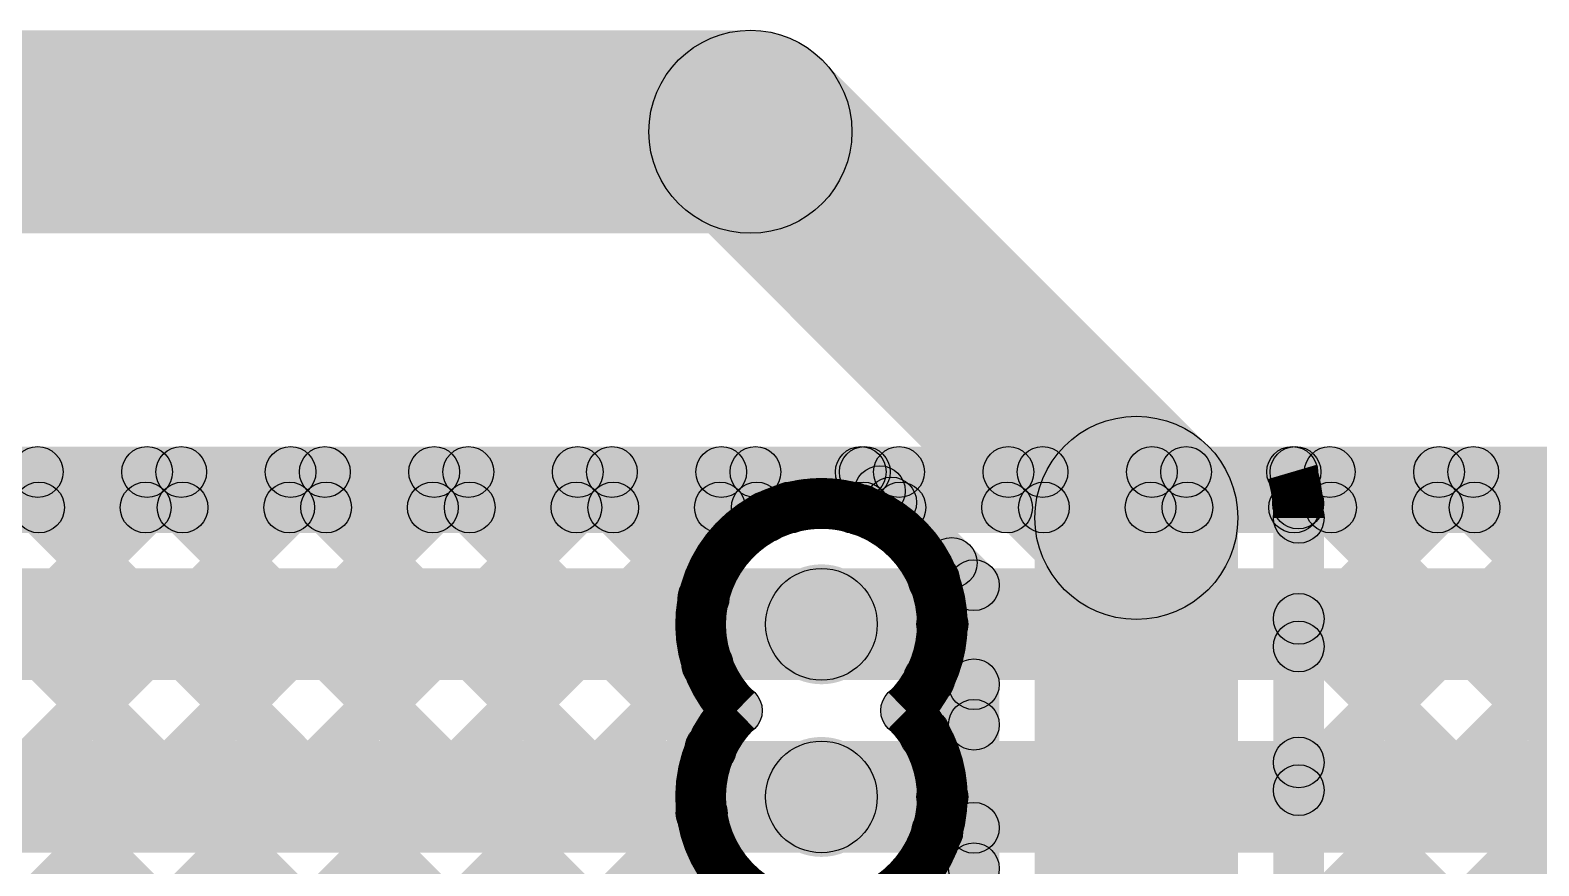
# Model space of a CAD drawing. Header units: millimetres. Extents: x -0.08 to 5.25, y -0.08 to 2.73.
# Drawn here: x 2.6631 to 2.9603, y 2.3924 to 2.557 of the extents above; entities that cross this region are included whole.
import ezdxf

# ---------------------------------------------------------------- set-up
doc = ezdxf.new("R2010")
doc.units = ezdxf.units.MM
doc.header["$MEASUREMENT"] = 0
for name, color, linetype in [('BottomLayer', 5, 'Continuous'), ('TopLayer', 1, 'Continuous'), ('ViaHoleLayer', 16, 'Continuous')]:
    doc.layers.add(name, color=color, linetype=linetype)

msp = doc.modelspace()

# ---------------------------------------------------------------- hatches: boundary and pattern name
at = {"layer": 'BottomLayer'}
for points in [[(0.94743, 2.517), (0.94743, 2.557), (2.805, 2.557), (2.805, 2.517)], [(2.79086, 2.52286), (2.81914, 2.55114), (2.89519, 2.4751), (2.8669, 2.44681)], [(1.129, 2.465), (1.129, 2.475), (2.82675, 2.475), (2.82675, 2.465)], [(2.66111, 2.45946), (2.65404, 2.46654), (2.66104, 2.47354), (2.66811, 2.46646)], [(2.65431, 2.46646), (2.66138, 2.47354), (2.66838, 2.46654), (2.66131, 2.45946)], [(2.6894, 2.45946), (2.68233, 2.46654), (2.68933, 2.47354), (2.6964, 2.46646)], [(2.68259, 2.46646), (2.68966, 2.47354), (2.69666, 2.46654), (2.68959, 2.45946)], [(2.71768, 2.45946), (2.71061, 2.46654), (2.71761, 2.47354), (2.72468, 2.46646)], [(2.71088, 2.46646), (2.71795, 2.47354), (2.72495, 2.46654), (2.71788, 2.45946)], [(2.74597, 2.45946), (2.7389, 2.46654), (2.7459, 2.47354), (2.75297, 2.46646)], [(2.73916, 2.46646), (2.74623, 2.47354), (2.75323, 2.46654), (2.74616, 2.45946)], [(2.77425, 2.45946), (2.76718, 2.46654), (2.77418, 2.47354), (2.78125, 2.46646)], [(2.76744, 2.46646), (2.77451, 2.47354), (2.78151, 2.46654), (2.77444, 2.45946)], [(2.80254, 2.45946), (2.79546, 2.46654), (2.80246, 2.47354), (2.80954, 2.46646)], [(2.79573, 2.46646), (2.8028, 2.47354), (2.8098, 2.46654), (2.80273, 2.45946)], [(2.82321, 2.46646), (2.83028, 2.47354), (2.85258, 2.45124), (2.84551, 2.44417)], [(2.90886, 2.46646), (2.91593, 2.47354), (3.44193, 1.94754), (3.43486, 1.94046)], [(2.91645, 2.46025), (2.90938, 2.46732), (2.9156, 2.47354), (2.92267, 2.46646)], [(2.91658, 2.43209), (2.90951, 2.43916), (2.94389, 2.47354), (2.95096, 2.46646)], [(2.91658, 2.4038), (2.90951, 2.41087), (2.97217, 2.47354), (2.97924, 2.46646)], [(2.91658, 2.37552), (2.90951, 2.38259), (3.00045, 2.47354), (3.00753, 2.46646)], [(2.91174, 2.465), (2.91174, 2.475), (5.046, 2.475), (5.046, 2.465)], [(2.93715, 2.46646), (2.94422, 2.47354), (3.47022, 1.94754), (3.46315, 1.94046)], [(1.129, 2.459), (1.129, 2.469), (2.83275, 2.469), (2.83275, 2.459)], [(1.28775, 2.458), (1.28775, 2.468), (2.81284, 2.468), (2.81284, 2.458)], [(1.28775, 2.458), (1.28775, 2.468), (2.81284, 2.468), (2.81284, 2.458)], [(2.83032, 2.45897), (2.82325, 2.46604), (2.82698, 2.46977), (2.83405, 2.46269)], [(2.82921, 2.46046), (2.83628, 2.46754), (2.85258, 2.45124), (2.84551, 2.44417)], [(2.90104, 2.21707), (2.86104, 2.21707), (2.86104, 2.46096), (2.90104, 2.46096)], [(2.91804, 2.24653), (2.90804, 2.24653), (2.90804, 2.46096), (2.91804, 2.46096)], [(2.84473, 2.44509), (2.83766, 2.45216), (2.84112, 2.45562), (2.84819, 2.44855)], [(2.84473, 2.44509), (2.83766, 2.45216), (2.84112, 2.45562), (2.84819, 2.44855)], [(1.28775, 2.429), (1.28775, 2.451), (2.819, 2.451), (2.819, 2.429)], [(2.85404, 2.24653), (2.84404, 2.24653), (2.84404, 2.4477), (2.85404, 2.4477)], [(2.85404, 2.24653), (2.84404, 2.24653), (2.84404, 2.4477), (2.85404, 2.4477)], [(2.90951, 2.43753), (2.91658, 2.44461), (3.41365, 1.94754), (3.40658, 1.94046)], [(2.91658, 2.34723), (2.90951, 2.35431), (2.99078, 2.43558), (2.99785, 2.42851)], [(2.84283, 2.41491), (2.83576, 2.42198), (2.84551, 2.43173), (2.85258, 2.42466)], [(2.84283, 2.41491), (2.83576, 2.42198), (2.84551, 2.43173), (2.85258, 2.42466)], [(2.83663, 2.42556), (2.8437, 2.43263), (2.85258, 2.42375), (2.84551, 2.41668)], [(2.83663, 2.42556), (2.8437, 2.43263), (2.85258, 2.42375), (2.84551, 2.41668)], [(1.297, 2.395), (1.297, 2.417), (2.819, 2.417), (2.819, 2.395)], [(2.90951, 2.40925), (2.91658, 2.41632), (3.38537, 1.94754), (3.37829, 1.94046)], [(2.70701, 2.2508), (2.69994, 2.25787), (2.84551, 2.40344), (2.85258, 2.39637)], [(2.70701, 2.2508), (2.69994, 2.25787), (2.84551, 2.40344), (2.85258, 2.39637)], [(2.83827, 2.39563), (2.84535, 2.4027), (2.85258, 2.39547), (2.84551, 2.3884)], [(2.83827, 2.39563), (2.84535, 2.4027), (2.85258, 2.39547), (2.84551, 2.3884)]]:
    msp.add_hatch(color=5, dxfattribs=at).paths.add_polyline_path(points)
h = msp.add_hatch(color=5, dxfattribs=at)
edge = h.paths.add_edge_path()
edge.add_arc((2.805, 2.537), 0.02, 0, 360)
h = msp.add_hatch(color=5, dxfattribs=at)
edge = h.paths.add_edge_path()
edge.add_arc((2.805, 2.537), 0.02, 0, 360)
h = msp.add_hatch(color=5, dxfattribs=at)
edge = h.paths.add_edge_path()
edge.add_arc((2.88104, 2.46096), 0.02, 0, 360)
h = msp.add_hatch(color=5, dxfattribs=at)
edge = h.paths.add_edge_path()
edge.add_arc((2.88104, 2.46096), 0.02, 0, 360)
h = msp.add_hatch(color=5, dxfattribs=at)
edge = h.paths.add_edge_path()
edge.add_arc((2.66458, 2.47), 0.005, 0, 360)
h = msp.add_hatch(color=5, dxfattribs=at)
edge = h.paths.add_edge_path()
edge.add_arc((2.68613, 2.47), 0.005, 0, 360)
h = msp.add_hatch(color=5, dxfattribs=at)
edge = h.paths.add_edge_path()
edge.add_arc((2.69286, 2.47), 0.005, 0, 360)
h = msp.add_hatch(color=5, dxfattribs=at)
edge = h.paths.add_edge_path()
edge.add_arc((2.71441, 2.47), 0.005, 0, 360)
h = msp.add_hatch(color=5, dxfattribs=at)
edge = h.paths.add_edge_path()
edge.add_arc((2.72115, 2.47), 0.005, 0, 360)
h = msp.add_hatch(color=5, dxfattribs=at)
edge = h.paths.add_edge_path()
edge.add_arc((2.7427, 2.47), 0.005, 0, 360)
h = msp.add_hatch(color=5, dxfattribs=at)
edge = h.paths.add_edge_path()
edge.add_arc((2.74943, 2.47), 0.005, 0, 360)
h = msp.add_hatch(color=5, dxfattribs=at)
edge = h.paths.add_edge_path()
edge.add_arc((2.77098, 2.47), 0.005, 0, 360)
h = msp.add_hatch(color=5, dxfattribs=at)
edge = h.paths.add_edge_path()
edge.add_arc((2.77772, 2.47), 0.005, 0, 360)
h = msp.add_hatch(color=5, dxfattribs=at)
edge = h.paths.add_edge_path()
edge.add_arc((2.79926, 2.47), 0.005, 0, 360)
h = msp.add_hatch(color=5, dxfattribs=at)
edge = h.paths.add_edge_path()
edge.add_arc((2.806, 2.47), 0.005, 0, 360)
h = msp.add_hatch(color=5, dxfattribs=at)
edge = h.paths.add_edge_path()
edge.add_arc((2.82675, 2.47), 0.005, 0, 360)
h = msp.add_hatch(color=5, dxfattribs=at)
edge = h.paths.add_edge_path()
edge.add_arc((2.82675, 2.47), 0.005, 0, 360)
h = msp.add_hatch(color=5, dxfattribs=at)
edge = h.paths.add_edge_path()
edge.add_arc((2.91174, 2.47), 0.005, 0, 360)
h = msp.add_hatch(color=5, dxfattribs=at)
edge = h.paths.add_edge_path()
edge.add_arc((2.91174, 2.47), 0.005, 0, 360)
h = msp.add_hatch(color=5, dxfattribs=at)
edge = h.paths.add_edge_path()
edge.add_arc((2.91174, 2.47), 0.005, 0, 360)
h = msp.add_hatch(color=5, dxfattribs=at)
edge = h.paths.add_edge_path()
edge.add_arc((2.9124, 2.47), 0.005, 0, 360)
h = msp.add_hatch(color=5, dxfattribs=at)
edge = h.paths.add_edge_path()
edge.add_arc((2.91914, 2.47), 0.005, 0, 360)
h = msp.add_hatch(color=5, dxfattribs=at)
edge = h.paths.add_edge_path()
edge.add_arc((2.94068, 2.47), 0.005, 0, 360)
h = msp.add_hatch(color=5, dxfattribs=at)
edge = h.paths.add_edge_path()
edge.add_arc((2.94742, 2.47), 0.005, 0, 360)
h = msp.add_hatch(color=5, dxfattribs=at)
edge = h.paths.add_edge_path()
edge.add_arc((2.83052, 2.46623), 0.005, 0, 360)
h = msp.add_hatch(color=5, dxfattribs=at)
edge = h.paths.add_edge_path()
edge.add_arc((2.66484, 2.463), 0.005, 0, 360)
h = msp.add_hatch(color=5, dxfattribs=at)
edge = h.paths.add_edge_path()
edge.add_arc((2.68586, 2.463), 0.005, 0, 360)
h = msp.add_hatch(color=5, dxfattribs=at)
edge = h.paths.add_edge_path()
edge.add_arc((2.69313, 2.463), 0.005, 0, 360)
h = msp.add_hatch(color=5, dxfattribs=at)
edge = h.paths.add_edge_path()
edge.add_arc((2.71415, 2.463), 0.005, 0, 360)
h = msp.add_hatch(color=5, dxfattribs=at)
edge = h.paths.add_edge_path()
edge.add_arc((2.72141, 2.463), 0.005, 0, 360)
h = msp.add_hatch(color=5, dxfattribs=at)
edge = h.paths.add_edge_path()
edge.add_arc((2.74243, 2.463), 0.005, 0, 360)
h = msp.add_hatch(color=5, dxfattribs=at)
edge = h.paths.add_edge_path()
edge.add_arc((2.7497, 2.463), 0.005, 0, 360)
h = msp.add_hatch(color=5, dxfattribs=at)
edge = h.paths.add_edge_path()
edge.add_arc((2.77072, 2.463), 0.005, 0, 360)
h = msp.add_hatch(color=5, dxfattribs=at)
edge = h.paths.add_edge_path()
edge.add_arc((2.77798, 2.463), 0.005, 0, 360)
h = msp.add_hatch(color=5, dxfattribs=at)
edge = h.paths.add_edge_path()
edge.add_arc((2.799, 2.463), 0.005, 0, 360)
h = msp.add_hatch(color=5, dxfattribs=at)
edge = h.paths.add_edge_path()
edge.add_arc((2.80626, 2.463), 0.005, 0, 360)
h = msp.add_hatch(color=5, dxfattribs=at)
edge = h.paths.add_edge_path()
edge.add_arc((2.81284, 2.463), 0.005, 0, 360)
h = msp.add_hatch(color=5, dxfattribs=at)
edge = h.paths.add_edge_path()
edge.add_arc((2.81284, 2.463), 0.005, 0, 360)
h = msp.add_hatch(color=5, dxfattribs=at)
edge = h.paths.add_edge_path()
edge.add_arc((2.81284, 2.463), 0.005, 0, 360)
h = msp.add_hatch(color=5, dxfattribs=at)
edge = h.paths.add_edge_path()
edge.add_arc((2.81284, 2.463), 0.005, 0, 360)
h = msp.add_hatch(color=5, dxfattribs=at)
edge = h.paths.add_edge_path()
edge.add_arc((2.82679, 2.4625), 0.005, 0, 360)
h = msp.add_hatch(color=5, dxfattribs=at)
edge = h.paths.add_edge_path()
edge.add_arc((2.83275, 2.464), 0.005, 0, 360)
h = msp.add_hatch(color=5, dxfattribs=at)
edge = h.paths.add_edge_path()
edge.add_arc((2.83275, 2.464), 0.005, 0, 360)
h = msp.add_hatch(color=5, dxfattribs=at)
edge = h.paths.add_edge_path()
edge.add_arc((2.91292, 2.46378), 0.005, 0, 360)
h = msp.add_hatch(color=5, dxfattribs=at)
edge = h.paths.add_edge_path()
edge.add_arc((2.91304, 2.46096), 0.005, 0, 360)
h = msp.add_hatch(color=5, dxfattribs=at)
edge = h.paths.add_edge_path()
edge.add_arc((2.91304, 2.46096), 0.005, 0, 360)
h = msp.add_hatch(color=5, dxfattribs=at)
edge = h.paths.add_edge_path()
edge.add_arc((2.91304, 2.46096), 0.005, 0, 360)
h = msp.add_hatch(color=5, dxfattribs=at)
edge = h.paths.add_edge_path()
edge.add_arc((2.84466, 2.45209), 0.005, 0, 360)
h = msp.add_hatch(color=5, dxfattribs=at)
edge = h.paths.add_edge_path()
edge.add_arc((2.84466, 2.45209), 0.005, 0, 360)
h = msp.add_hatch(color=5, dxfattribs=at)
edge = h.paths.add_edge_path()
edge.add_arc((2.84119, 2.44862), 0.005, 0, 360)
h = msp.add_hatch(color=5, dxfattribs=at)
edge = h.paths.add_edge_path()
edge.add_arc((2.84119, 2.44863), 0.005, 0, 360)
h = msp.add_hatch(color=5, dxfattribs=at)
edge = h.paths.add_edge_path()
edge.add_arc((2.84904, 2.4477), 0.005, 0, 360)
h = msp.add_hatch(color=5, dxfattribs=at)
edge = h.paths.add_edge_path()
edge.add_arc((2.84904, 2.4477), 0.005, 0, 360)
h = msp.add_hatch(color=5, dxfattribs=at)
edge = h.paths.add_edge_path()
edge.add_arc((2.84904, 2.4477), 0.005, 0, 360)
h = msp.add_hatch(color=5, dxfattribs=at)
edge = h.paths.add_edge_path()
edge.add_arc((2.84904, 2.4477), 0.005, 0, 360)
h = msp.add_hatch(color=5, dxfattribs=at)
edge = h.paths.add_edge_path()
edge.add_arc((2.819, 2.44), 0.01181, 0, 360)
h = msp.add_hatch(color=5, dxfattribs=at)
edge = h.paths.add_edge_path()
edge.add_arc((2.819, 2.44), 0.011, 0, 360)
h = msp.add_hatch(color=5, dxfattribs=at)
edge = h.paths.add_edge_path()
edge.add_arc((2.84281, 2.44), 0.005, 0, 360)
h = msp.add_hatch(color=5, dxfattribs=at)
edge = h.paths.add_edge_path()
edge.add_arc((2.84281, 2.44), 0.005, 0, 360)
h = msp.add_hatch(color=5, dxfattribs=at)
edge = h.paths.add_edge_path()
edge.add_arc((2.84281, 2.44), 0.005, 0, 360)
h = msp.add_hatch(color=5, dxfattribs=at)
edge = h.paths.add_edge_path()
edge.add_arc((2.84281, 2.44), 0.005, 0, 360)
h = msp.add_hatch(color=5, dxfattribs=at)
edge = h.paths.add_edge_path()
edge.add_arc((2.91304, 2.44107), 0.005, 0, 360)
h = msp.add_hatch(color=5, dxfattribs=at)
edge = h.paths.add_edge_path()
edge.add_arc((2.91304, 2.43562), 0.005, 0, 360)
h = msp.add_hatch(color=5, dxfattribs=at)
edge = h.paths.add_edge_path()
edge.add_arc((2.84017, 2.42909), 0.005, 0, 360)
h = msp.add_hatch(color=5, dxfattribs=at)
edge = h.paths.add_edge_path()
edge.add_arc((2.84017, 2.4291), 0.005, 0, 360)
h = msp.add_hatch(color=5, dxfattribs=at)
edge = h.paths.add_edge_path()
edge.add_arc((2.84904, 2.42819), 0.005, 0, 360)
h = msp.add_hatch(color=5, dxfattribs=at)
edge = h.paths.add_edge_path()
edge.add_arc((2.84904, 2.42819), 0.005, 0, 360)
h = msp.add_hatch(color=5, dxfattribs=at)
edge = h.paths.add_edge_path()
edge.add_arc((2.83567, 2.423), 0.005, 0, 360)
h = msp.add_hatch(color=5, dxfattribs=at)
edge = h.paths.add_edge_path()
edge.add_arc((2.83567, 2.423), 0.005, 0, 360)
h = msp.add_hatch(color=5, dxfattribs=at)
edge = h.paths.add_edge_path()
edge.add_arc((2.83567, 2.423), 0.005, 0, 360)
h = msp.add_hatch(color=5, dxfattribs=at)
edge = h.paths.add_edge_path()
edge.add_arc((2.83567, 2.423), 0.005, 0, 360)
h = msp.add_hatch(color=5, dxfattribs=at)
edge = h.paths.add_edge_path()
edge.add_arc((2.8393, 2.41845), 0.005, 0, 360)
h = msp.add_hatch(color=5, dxfattribs=at)
edge = h.paths.add_edge_path()
edge.add_arc((2.8393, 2.41845), 0.005, 0, 360)
h = msp.add_hatch(color=5, dxfattribs=at)
edge = h.paths.add_edge_path()
edge.add_arc((2.84904, 2.42022), 0.005, 0, 360)
h = msp.add_hatch(color=5, dxfattribs=at)
edge = h.paths.add_edge_path()
edge.add_arc((2.84904, 2.42022), 0.005, 0, 360)
h = msp.add_hatch(color=5, dxfattribs=at)
edge = h.paths.add_edge_path()
edge.add_arc((2.819, 2.406), 0.01181, 0, 360)
h = msp.add_hatch(color=5, dxfattribs=at)
edge = h.paths.add_edge_path()
edge.add_arc((2.819, 2.406), 0.011, 0, 360)
h = msp.add_hatch(color=5, dxfattribs=at)
edge = h.paths.add_edge_path()
edge.add_arc((2.91304, 2.41279), 0.005, 0, 360)
h = msp.add_hatch(color=5, dxfattribs=at)
edge = h.paths.add_edge_path()
edge.add_arc((2.84281, 2.406), 0.005, 0, 360)
h = msp.add_hatch(color=5, dxfattribs=at)
edge = h.paths.add_edge_path()
edge.add_arc((2.84281, 2.406), 0.005, 0, 360)
h = msp.add_hatch(color=5, dxfattribs=at)
edge = h.paths.add_edge_path()
edge.add_arc((2.84281, 2.406), 0.005, 0, 360)
h = msp.add_hatch(color=5, dxfattribs=at)
edge = h.paths.add_edge_path()
edge.add_arc((2.84281, 2.406), 0.005, 0, 360)
h = msp.add_hatch(color=5, dxfattribs=at)
edge = h.paths.add_edge_path()
edge.add_arc((2.91304, 2.40734), 0.005, 0, 360)
h = msp.add_hatch(color=5, dxfattribs=at)
edge = h.paths.add_edge_path()
edge.add_arc((2.84904, 2.39991), 0.005, 0, 360)
h = msp.add_hatch(color=5, dxfattribs=at)
edge = h.paths.add_edge_path()
edge.add_arc((2.84904, 2.39991), 0.005, 0, 360)
h = msp.add_hatch(color=5, dxfattribs=at)
edge = h.paths.add_edge_path()
edge.add_arc((2.84181, 2.39917), 0.005, 0, 360)
h = msp.add_hatch(color=5, dxfattribs=at)
edge = h.paths.add_edge_path()
edge.add_arc((2.84181, 2.39917), 0.005, 0, 360)
h = msp.add_hatch(color=5, dxfattribs=at)
edge = h.paths.add_edge_path()
edge.add_arc((2.84904, 2.39193), 0.005, 0, 360)
h = msp.add_hatch(color=5, dxfattribs=at)
edge = h.paths.add_edge_path()
edge.add_arc((2.84904, 2.39193), 0.005, 0, 360)
at = {"layer": 'TopLayer'}
for points in [[(1.086, 2.465), (1.086, 2.475), (5.046, 2.475), (5.046, 2.465)], [(2.54817, 2.34652), (2.5411, 2.35359), (2.66104, 2.47354), (2.66811, 2.46646)], [(2.56278, 2.33285), (2.55571, 2.33992), (2.68933, 2.47354), (2.6964, 2.46646)], [(2.57692, 2.3187), (2.56985, 2.32578), (2.71761, 2.47354), (2.72468, 2.46646)], [(2.59107, 2.30456), (2.58399, 2.31163), (2.7459, 2.47354), (2.75297, 2.46646)], [(2.60058, 2.25751), (2.59351, 2.26458), (2.80246, 2.47354), (2.80954, 2.46646)], [(2.60058, 2.28579), (2.59351, 2.29286), (2.77418, 2.47354), (2.78125, 2.46646)], [(2.59774, 2.46646), (2.60481, 2.47354), (2.84349, 2.23486), (2.83642, 2.22779)], [(2.62603, 2.46646), (2.6331, 2.47354), (2.85456, 2.25208), (2.84748, 2.24501)], [(2.65431, 2.46646), (2.66138, 2.47354), (2.87252, 2.2624), (2.86545, 2.25532)], [(2.68259, 2.46646), (2.68966, 2.47354), (2.90336, 2.25984), (2.89629, 2.25276)], [(2.71088, 2.46646), (2.71795, 2.47354), (2.93923, 2.25225), (2.93216, 2.24518)], [(2.73916, 2.46646), (2.74623, 2.47354), (2.80071, 2.41906), (2.79364, 2.41199)], [(2.76744, 2.46646), (2.77451, 2.47354), (2.7993, 2.44875), (2.79223, 2.44168)], [(2.79573, 2.46646), (2.8028, 2.47354), (2.81163, 2.4647), (2.80456, 2.45763)], [(2.83082, 2.45946), (2.82375, 2.46654), (2.83075, 2.47354), (2.83782, 2.46646)], [(2.82401, 2.46646), (2.83108, 2.47354), (2.83808, 2.46654), (2.83101, 2.45946)], [(2.8591, 2.45946), (2.85203, 2.46654), (2.85903, 2.47354), (2.8661, 2.46646)], [(2.85229, 2.46646), (2.85937, 2.47354), (2.86637, 2.46654), (2.85929, 2.45946)], [(2.88739, 2.45946), (2.88032, 2.46654), (2.88732, 2.47354), (2.89439, 2.46646)], [(2.88058, 2.46646), (2.88765, 2.47354), (2.89465, 2.46654), (2.88758, 2.45946)], [(2.91567, 2.45946), (2.9086, 2.46654), (2.9156, 2.47354), (2.92267, 2.46646)], [(2.90886, 2.46646), (2.91593, 2.47354), (2.92293, 2.46654), (2.91586, 2.45946)], [(2.94396, 2.45946), (2.93689, 2.46654), (2.94389, 2.47354), (2.95096, 2.46646)], [(2.93715, 2.46646), (2.94422, 2.47354), (2.95122, 2.46654), (2.94415, 2.45946)], [(2.82516, 2.458), (2.82516, 2.468), (3.0092, 2.468), (3.0092, 2.458)], [(2.819, 2.429), (2.819, 2.451), (3.01625, 2.451), (3.01625, 2.429)], [(2.61549, 2.24413), (2.60842, 2.25121), (2.79296, 2.43575), (2.80003, 2.42868)], [(2.819, 2.395), (2.819, 2.417), (3.141, 2.417), (3.141, 2.395)], [(2.62611, 2.22647), (2.61904, 2.23354), (2.79187, 2.40637), (2.79894, 2.3993)]]:
    msp.add_hatch(color=1, dxfattribs=at).paths.add_polyline_path(points)
h = msp.add_hatch(color=1, dxfattribs=at)
edge = h.paths.add_edge_path()
edge.add_arc((2.66458, 2.47), 0.005, 0, 360)
h = msp.add_hatch(color=1, dxfattribs=at)
edge = h.paths.add_edge_path()
edge.add_arc((2.68613, 2.47), 0.005, 0, 360)
h = msp.add_hatch(color=1, dxfattribs=at)
edge = h.paths.add_edge_path()
edge.add_arc((2.69286, 2.47), 0.005, 0, 360)
h = msp.add_hatch(color=1, dxfattribs=at)
edge = h.paths.add_edge_path()
edge.add_arc((2.71441, 2.47), 0.005, 0, 360)
h = msp.add_hatch(color=1, dxfattribs=at)
edge = h.paths.add_edge_path()
edge.add_arc((2.72115, 2.47), 0.005, 0, 360)
h = msp.add_hatch(color=1, dxfattribs=at)
edge = h.paths.add_edge_path()
edge.add_arc((2.7427, 2.47), 0.005, 0, 360)
h = msp.add_hatch(color=1, dxfattribs=at)
edge = h.paths.add_edge_path()
edge.add_arc((2.74943, 2.47), 0.005, 0, 360)
h = msp.add_hatch(color=1, dxfattribs=at)
edge = h.paths.add_edge_path()
edge.add_arc((2.77098, 2.47), 0.005, 0, 360)
h = msp.add_hatch(color=1, dxfattribs=at)
edge = h.paths.add_edge_path()
edge.add_arc((2.77772, 2.47), 0.005, 0, 360)
h = msp.add_hatch(color=1, dxfattribs=at)
edge = h.paths.add_edge_path()
edge.add_arc((2.79926, 2.47), 0.005, 0, 360)
h = msp.add_hatch(color=1, dxfattribs=at)
edge = h.paths.add_edge_path()
edge.add_arc((2.806, 2.47), 0.005, 0, 360)
h = msp.add_hatch(color=1, dxfattribs=at)
edge = h.paths.add_edge_path()
edge.add_arc((2.82755, 2.47), 0.005, 0, 360)
h = msp.add_hatch(color=1, dxfattribs=at)
edge = h.paths.add_edge_path()
edge.add_arc((2.83428, 2.47), 0.005, 0, 360)
h = msp.add_hatch(color=1, dxfattribs=at)
edge = h.paths.add_edge_path()
edge.add_arc((2.85583, 2.47), 0.005, 0, 360)
h = msp.add_hatch(color=1, dxfattribs=at)
edge = h.paths.add_edge_path()
edge.add_arc((2.86257, 2.47), 0.005, 0, 360)
h = msp.add_hatch(color=1, dxfattribs=at)
edge = h.paths.add_edge_path()
edge.add_arc((2.88411, 2.47), 0.005, 0, 360)
h = msp.add_hatch(color=1, dxfattribs=at)
edge = h.paths.add_edge_path()
edge.add_arc((2.89085, 2.47), 0.005, 0, 360)
h = msp.add_hatch(color=1, dxfattribs=at)
edge = h.paths.add_edge_path()
edge.add_arc((2.9124, 2.47), 0.005, 0, 360)
h = msp.add_hatch(color=1, dxfattribs=at)
edge = h.paths.add_edge_path()
edge.add_arc((2.91914, 2.47), 0.005, 0, 360)
h = msp.add_hatch(color=1, dxfattribs=at)
edge = h.paths.add_edge_path()
edge.add_arc((2.94068, 2.47), 0.005, 0, 360)
h = msp.add_hatch(color=1, dxfattribs=at)
edge = h.paths.add_edge_path()
edge.add_arc((2.94742, 2.47), 0.005, 0, 360)
h = msp.add_hatch(color=1, dxfattribs=at)
edge = h.paths.add_edge_path()
edge.add_arc((2.82516, 2.463), 0.005, 0, 360)
h = msp.add_hatch(color=1, dxfattribs=at)
edge = h.paths.add_edge_path()
edge.add_arc((2.82516, 2.463), 0.005, 0, 360)
h = msp.add_hatch(color=1, dxfattribs=at)
edge = h.paths.add_edge_path()
edge.add_arc((2.82728, 2.463), 0.005, 0, 360)
h = msp.add_hatch(color=1, dxfattribs=at)
edge = h.paths.add_edge_path()
edge.add_arc((2.83455, 2.463), 0.005, 0, 360)
h = msp.add_hatch(color=1, dxfattribs=at)
edge = h.paths.add_edge_path()
edge.add_arc((2.85557, 2.463), 0.005, 0, 360)
h = msp.add_hatch(color=1, dxfattribs=at)
edge = h.paths.add_edge_path()
edge.add_arc((2.86283, 2.463), 0.005, 0, 360)
h = msp.add_hatch(color=1, dxfattribs=at)
edge = h.paths.add_edge_path()
edge.add_arc((2.88385, 2.463), 0.005, 0, 360)
h = msp.add_hatch(color=1, dxfattribs=at)
edge = h.paths.add_edge_path()
edge.add_arc((2.89111, 2.463), 0.005, 0, 360)
h = msp.add_hatch(color=1, dxfattribs=at)
edge = h.paths.add_edge_path()
edge.add_arc((2.91214, 2.463), 0.005, 0, 360)
h = msp.add_hatch(color=1, dxfattribs=at)
edge = h.paths.add_edge_path()
edge.add_arc((2.9194, 2.463), 0.005, 0, 360)
h = msp.add_hatch(color=1, dxfattribs=at)
edge = h.paths.add_edge_path()
edge.add_arc((2.94042, 2.463), 0.005, 0, 360)
h = msp.add_hatch(color=1, dxfattribs=at)
edge = h.paths.add_edge_path()
edge.add_arc((2.94768, 2.463), 0.005, 0, 360)
h = msp.add_hatch(color=1, dxfattribs=at)
edge = h.paths.add_edge_path()
edge.add_arc((2.80809, 2.46117), 0.005, 0, 360)
h = msp.add_hatch(color=1, dxfattribs=at)
edge = h.paths.add_edge_path()
edge.add_arc((2.79577, 2.44521), 0.005, 0, 360)
h = msp.add_hatch(color=1, dxfattribs=at)
edge = h.paths.add_edge_path()
edge.add_arc((2.819, 2.44), 0.01181, 0, 360)
h = msp.add_hatch(color=1, dxfattribs=at)
edge = h.paths.add_edge_path()
edge.add_arc((2.819, 2.44), 0.011, 0, 360)
h = msp.add_hatch(color=1, dxfattribs=at)
edge = h.paths.add_edge_path()
edge.add_arc((2.7965, 2.43221), 0.005, 0, 360)
h = msp.add_hatch(color=1, dxfattribs=at)
edge = h.paths.add_edge_path()
edge.add_arc((2.80233, 2.423), 0.005, 0, 360)
h = msp.add_hatch(color=1, dxfattribs=at)
edge = h.paths.add_edge_path()
edge.add_arc((2.80233, 2.423), 0.005, 0, 360)
h = msp.add_hatch(color=1, dxfattribs=at)
edge = h.paths.add_edge_path()
edge.add_arc((2.79718, 2.41552), 0.005, 0, 360)
h = msp.add_hatch(color=1, dxfattribs=at)
edge = h.paths.add_edge_path()
edge.add_arc((2.819, 2.406), 0.01181, 0, 360)
h = msp.add_hatch(color=1, dxfattribs=at)
edge = h.paths.add_edge_path()
edge.add_arc((2.819, 2.406), 0.011, 0, 360)
h = msp.add_hatch(color=1, dxfattribs=at)
edge = h.paths.add_edge_path()
edge.add_arc((2.7954, 2.40283), 0.005, 0, 360)
at = {"layer": 'ViaHoleLayer'}
h = msp.add_hatch(color=16, dxfattribs=at)
edge = h.paths.add_edge_path()
edge.add_arc((2.819, 2.44), 0.00591, 0, 360)
h = msp.add_hatch(color=16, dxfattribs=at)
edge = h.paths.add_edge_path()
edge.add_arc((2.819, 2.406), 0.00591, 0, 360)

# ---------------------------------------------------------------- linework, layer by layer
at = {"layer": 'BottomLayer', "const_width": 0.01}
for points in [[(2.91174, 2.47, -0.071757), (2.91304, 2.46096)], [(2.91174, 2.47, -0.071757), (2.91304, 2.46096)], [(2.81284, 2.463, -0.493128), (2.84281, 2.44)], [(2.81284, 2.463, -0.493128), (2.84281, 2.44)], [(2.84281, 2.44, -0.201443), (2.83567, 2.423)], [(2.84281, 2.44, -0.201443), (2.83567, 2.423)], [(2.83567, 2.423, -0.201443), (2.84281, 2.406)], [(2.83567, 2.423, -0.201443), (2.84281, 2.406)], [(2.84281, 2.406, -0.493128), (2.81284, 2.383)], [(2.84281, 2.406, -0.493128), (2.81284, 2.383)]]:
    msp.add_lwpolyline(points, format="xyb", dxfattribs=at)
at = {"layer": 'BottomLayer'}
for centre, radius in [((2.805, 2.537), 0.02), ((2.805, 2.537), 0.02), ((2.88104, 2.46096), 0.02), ((2.88104, 2.46096), 0.02), ((2.66458, 2.47), 0.005), ((2.68613, 2.47), 0.005), ((2.69286, 2.47), 0.005), ((2.71441, 2.47), 0.005), ((2.72115, 2.47), 0.005), ((2.7427, 2.47), 0.005), ((2.74943, 2.47), 0.005), ((2.77098, 2.47), 0.005), ((2.77772, 2.47), 0.005), ((2.79926, 2.47), 0.005), ((2.806, 2.47), 0.005), ((2.82675, 2.47), 0.005), ((2.82675, 2.47), 0.005), ((2.91174, 2.47), 0.005), ((2.91174, 2.47), 0.005), ((2.91174, 2.47), 0.005), ((2.9124, 2.47), 0.005), ((2.91914, 2.47), 0.005), ((2.94068, 2.47), 0.005), ((2.94742, 2.47), 0.005), ((2.83052, 2.46623), 0.005), ((2.66484, 2.463), 0.005), ((2.68586, 2.463), 0.005), ((2.69313, 2.463), 0.005), ((2.71415, 2.463), 0.005), ((2.72141, 2.463), 0.005), ((2.74243, 2.463), 0.005), ((2.7497, 2.463), 0.005), ((2.77072, 2.463), 0.005), ((2.77798, 2.463), 0.005), ((2.799, 2.463), 0.005), ((2.80626, 2.463), 0.005), ((2.81284, 2.463), 0.005), ((2.81284, 2.463), 0.005), ((2.81284, 2.463), 0.005), ((2.81284, 2.463), 0.005), ((2.82679, 2.4625), 0.005), ((2.83275, 2.464), 0.005), ((2.83275, 2.464), 0.005), ((2.91292, 2.46378), 0.005), ((2.91304, 2.46096), 0.005), ((2.91304, 2.46096), 0.005), ((2.91304, 2.46096), 0.005), ((2.84466, 2.45209), 0.005), ((2.84466, 2.45209), 0.005), ((2.84119, 2.44863), 0.005), ((2.84119, 2.44862), 0.005), ((2.84904, 2.4477), 0.005), ((2.84904, 2.4477), 0.005), ((2.84904, 2.4477), 0.005), ((2.84904, 2.4477), 0.005), ((2.819, 2.44), 0.011), ((2.84281, 2.44), 0.005), ((2.84281, 2.44), 0.005), ((2.84281, 2.44), 0.005), ((2.84281, 2.44), 0.005), ((2.91304, 2.44107), 0.005), ((2.91304, 2.43562), 0.005), ((2.84017, 2.4291), 0.005), ((2.84017, 2.42909), 0.005), ((2.84904, 2.42819), 0.005), ((2.84904, 2.42819), 0.005), ((2.83567, 2.423), 0.005), ((2.83567, 2.423), 0.005), ((2.83567, 2.423), 0.005), ((2.83567, 2.423), 0.005), ((2.8393, 2.41845), 0.005), ((2.8393, 2.41845), 0.005), ((2.84904, 2.42022), 0.005), ((2.84904, 2.42022), 0.005), ((2.819, 2.406), 0.011), ((2.91304, 2.41279), 0.005), ((2.84281, 2.406), 0.005), ((2.84281, 2.406), 0.005), ((2.84281, 2.406), 0.005), ((2.84281, 2.406), 0.005), ((2.91304, 2.40734), 0.005), ((2.84904, 2.39991), 0.005), ((2.84904, 2.39991), 0.005), ((2.84181, 2.39917), 0.005), ((2.84181, 2.39917), 0.005), ((2.84904, 2.39193), 0.005), ((2.84904, 2.39193), 0.005)]:
    msp.add_circle(centre, radius, dxfattribs=at)
at = {"layer": 'TopLayer', "const_width": 0.01}
for points in [[(2.80233, 2.423, -0.771178), (2.82516, 2.463)], [(2.82516, 2.383, -0.771178), (2.80233, 2.423)]]:
    msp.add_lwpolyline(points, format="xyb", dxfattribs=at)
at = {"layer": 'TopLayer'}
for centre, radius in [((2.66458, 2.47), 0.005), ((2.68613, 2.47), 0.005), ((2.69286, 2.47), 0.005), ((2.71441, 2.47), 0.005), ((2.72115, 2.47), 0.005), ((2.7427, 2.47), 0.005), ((2.74943, 2.47), 0.005), ((2.77098, 2.47), 0.005), ((2.77772, 2.47), 0.005), ((2.79926, 2.47), 0.005), ((2.806, 2.47), 0.005), ((2.82755, 2.47), 0.005), ((2.83428, 2.47), 0.005), ((2.85583, 2.47), 0.005), ((2.86257, 2.47), 0.005), ((2.88411, 2.47), 0.005), ((2.89085, 2.47), 0.005), ((2.9124, 2.47), 0.005), ((2.91914, 2.47), 0.005), ((2.94068, 2.47), 0.005), ((2.94742, 2.47), 0.005), ((2.82516, 2.463), 0.005), ((2.82516, 2.463), 0.005), ((2.82728, 2.463), 0.005), ((2.83455, 2.463), 0.005), ((2.85557, 2.463), 0.005), ((2.86283, 2.463), 0.005), ((2.88385, 2.463), 0.005), ((2.89111, 2.463), 0.005), ((2.91214, 2.463), 0.005), ((2.9194, 2.463), 0.005), ((2.94042, 2.463), 0.005), ((2.94768, 2.463), 0.005), ((2.80809, 2.46117), 0.005), ((2.79577, 2.44521), 0.005), ((2.819, 2.44), 0.011), ((2.7965, 2.43221), 0.005), ((2.80233, 2.423), 0.005), ((2.80233, 2.423), 0.005), ((2.79718, 2.41552), 0.005), ((2.819, 2.406), 0.011), ((2.7954, 2.40283), 0.005)]:
    msp.add_circle(centre, radius, dxfattribs=at)

doc.saveas('drawing.dxf')
